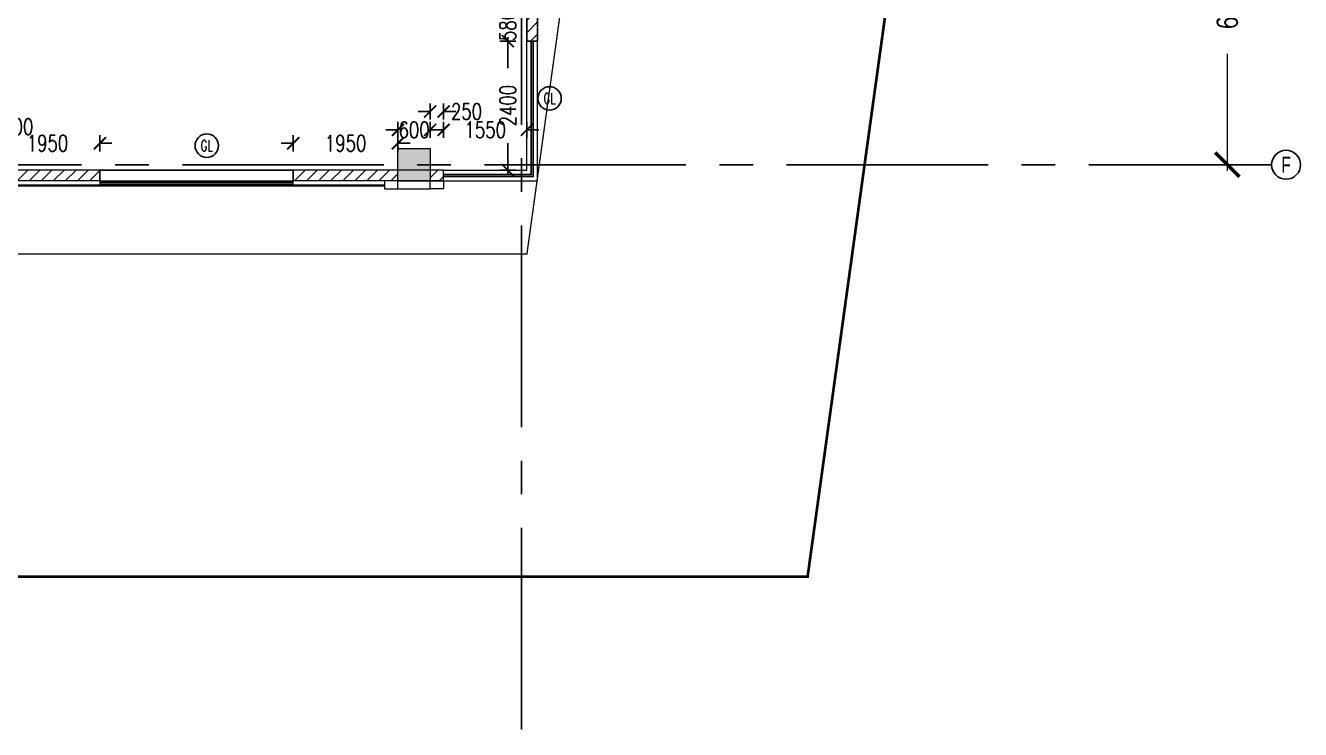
# Model space of a CAD drawing. Header units: millimetres. Extents: x -2076597 to 16308595, y -4402071 to 17875273.
# Drawn here: x -2033182 to -2009445, y -4326987 to -4313893 of the extents above; entities that cross this region are included whole.
import ezdxf
from ezdxf.enums import TextEntityAlignment as Align

# ---------------------------------------------------------------- set-up
doc = ezdxf.new("R2010")
doc.units = ezdxf.units.MM
for name, pattern in [('CENTER', [50.8, 31.75, -6.35, 6.35, -6.35]), ('CENTER2', [1.125, 0.75, -0.125, 0.125, -0.125]), ('CONTINULUS', [0]), ('DASHDOT', [1, 0.5, -0.25, 0, -0.25]), ('DASHED', [19.05, 12.7, -6.35])]:
    doc.linetypes.add(name, pattern=pattern)
for name, color, linetype, lineweight in [('A- GLAZING', 5, 'Continuous', 9), ('A- LIGHT LINE', 8, 'Continuous', 9), ('A-BOUNDARY LINES', 4, 'Continuous', 25), ('A-COL HATCH', 252, 'Continuous', 9), ('A-DETL-GENF', 92, 'Continuous', 9), ('A-ELE 06', 11, 'Continuous', 9), ('A-ELE 07', 8, 'Continuous', 9), ('S-COL HATCH', 251, 'Continuous', 9), ('S-COLS', 7, 'Continuous', 9)]:
    doc.layers.add(name, color=color, linetype=linetype, lineweight=lineweight)
for name, color, linetype in [('A-DIMS', 4, 'Continuous'), ('A-GRIDTXT', 1, 'Continuous'), ('A-PARAPET WALL', 4, 'Continuous'), ('A-PODIUM LYT ARCH', 85, 'Continuous'), ('A-REV CLOUD', 2, 'DASHED'), ('A-SCHED', 1, 'Continuous'), ('A-SETBACK', 3, 'Continuous'), ('A-SITE BOUNDARY', 7, 'CENTER'), ('A-SLABS', 1, 'Continuous'), ('A-WALL', 2, 'Continuous'), ('A-WALL HATCH', 8, 'Continuous'), ('S-GRID', 252, 'CENTER2'), ('TABULAR', 7, 'Continuous')]:
    doc.layers.add(name, color=color, linetype=linetype)
doc.styles.add('ARIAL-GRID', font='arial.ttf', dxfattribs={"width": 0.7, "height": 15})
doc.styles.add('ROMANS', font='romans.shx', dxfattribs={"width": 0.75})
doc.dimstyles.new('DIMB-200', dxfattribs={"dimscale": 150, "dimtxt": 2.5, "dimasz": 3, "dimexe": 1.5, "dimexo": 0, "dimgap": 3, "dimtad": 0, "dimtoh": 1, "dimdec": 0, "dimzin": 0, "dimdsep": 46, "dimtxsty": 'ROMANS', "dimblk": 'ARCHTICK', "dimcen": 3, "dimdle": 0.75, "dimclrd": 8, "dimclre": 8, "dimclrt": 4, "dimazin": 0, "dimtfac": 1, "dimtdec": 0, "dimtix": 1, "dimtofl": 0, "dimtmove": 2, "dimatfit": 3, "dimldrblk": 'DOT', "dimfxl": 0, "dimtolj": 1, "dimtzin": 0, "dimarcsym": 0})
doc.dimstyles.new('DIMM-100', dxfattribs={"dimscale": 150, "dimtxt": 2, "dimasz": 1.5, "dimexe": 1, "dimexo": 0, "dimgap": 2, "dimtad": 0, "dimtoh": 1, "dimdec": 0, "dimzin": 0, "dimdsep": 46, "dimtxsty": 'ROMANS', "dimblk": 'ARCHTICK', "dimcen": 1.5, "dimdle": 0.5, "dimclrd": 8, "dimclre": 8, "dimclrt": 256, "dimazin": 0, "dimtfac": 1, "dimtdec": 0, "dimtix": 1, "dimtofl": 0, "dimtmove": 2, "dimatfit": 3, "dimldrblk": 'DOT', "dimfxl": 0, "dimtolj": 1, "dimtzin": 0, "dimarcsym": 0})
pattern_1 = [(45, (1802100.65, 14255482.13), (-112.2532015, 112.2532015), [])]

# ---------------------------------------------------------------- blocks, each defined once
blk = doc.blocks.new('2nd & 3rd feature')
for points in [[(637863, -1145504), (637613, -1145504), (637613, -1145654), (637863, -1145654)], [(638463, -1145504), (638713, -1145504), (638713, -1145654), (638463, -1145654)]]:
    blk.add_lwpolyline(points, close=True)
at = {"layer": 'A-ELE 07'}
blk.add_line((637863, -1145654), (638463, -1145654), dxfattribs=at)
at = {"layer": 'TABULAR'}
blk.add_line((638463, -1145504), (637863, -1145504), dxfattribs=at)
blk = doc.blocks.new('_ArchTick')
at = {"color": 0, "linetype": 'ByBlock', "const_width": 0.15}
blk.add_lwpolyline([(-0.5, -0.5), (0.5, 0.5)], dxfattribs=at)
blk = doc.blocks.new('*D46')
at = {"layer": 'A-BOUNDARY LINES', "color": 8, "lineweight": -2, "transparency": 16777216}
for p, q in [((-3708554, -18661234), (-3707650, -18661234)), ((-3707875, -18661121), (-3707875, -18663295)), ((-3707875, -18667347), (-3707875, -18665173)), ((-3707052, -18667234), (-3708100, -18667234))]:
    blk.add_line(p, q, dxfattribs=at)
at = {"layer": 'Defpoints', "color": 0, "transparency": 16777216}
for p in [(-3708554, -18661234), (-3707875, -18667234), (-3707052, -18667234)]:
    blk.add_point(p, dxfattribs=at)
at = {"layer": 'A-BOUNDARY LINES', "color": 8, "lineweight": -2, "transparency": 16777216, "xscale": 450, "yscale": 450, "zscale": 450}
for p, rotation in [((-3707875, -18661234), 90), ((-3707875, -18667234), 270)]:
    blk.add_blockref('_ArchTick', p, dxfattribs=dict(at, rotation=rotation))
at = {"layer": 'A-BOUNDARY LINES', "color": 4, "transparency": 16777216, "insert": (-3707875, -18664234), "char_height": 375, "attachment_point": 5, "rotation": 90, "style": 'ROMANS'}
blk.add_mtext('\\A1;6000', dxfattribs=at)
blk = doc.blocks.new('_Dot')
at = {"color": 0, "linetype": 'ByBlock', "lineweight": -2}
blk.add_line((-0.5, 0), (-1, 0), dxfattribs=at)
at = {"color": 0, "linetype": 'ByBlock', "const_width": 0.5}
blk.add_lwpolyline([(-0.25, 0, 1), (0.25, 0, 1)], format="xyb", close=True, dxfattribs=at)
blk = doc.blocks.new('GRNO')
at = {"layer": 'A-GRIDTXT', "color": 8}
blk.add_circle((0, 0), 450, dxfattribs=at)
at = {"layer": 'A-GRIDTXT', "style": 'ARIAL-GRID', "width": 0.7}
blk.add_attdef('01', text='', height=350, dxfattribs=at).set_placement((0, 0), align=Align.MIDDLE_CENTER)
blk = doc.blocks.new('*D628')
at = {"layer": 'A-DIMS', "color": 8, "lineweight": -2, "transparency": 16777216}
for p, q in [((-2024053, -4314183), (-2024353, -4314183)), ((-2024053, -4316583), (-2024353, -4316583))]:
    blk.add_line(p, q, dxfattribs=at)
at = {"layer": 'A-DIMS', "color": 8, "linetype": 'CONTINULUS', "lineweight": -2, "transparency": 16777216}
for p, q in [((-2024203, -4314108), (-2024203, -4314686)), ((-2024203, -4316658), (-2024203, -4316079))]:
    blk.add_line(p, q, dxfattribs=at)
at = {"layer": 'Defpoints', "color": 0, "transparency": 16777216}
for p in [(-2023848, -4314183), (-2024203, -4316583), (-2023848, -4316583)]:
    blk.add_point(p, dxfattribs=at)
at = {"layer": 'A-DIMS', "color": 8, "lineweight": -2, "transparency": 16777216, "xscale": 225, "yscale": 225, "zscale": 225}
for p, rotation in [((-2024203, -4314183), 90), ((-2024203, -4316583), 270)]:
    blk.add_blockref('_ArchTick', p, dxfattribs=dict(at, rotation=rotation))
at = {"layer": 'A-DIMS', "transparency": 16777216, "insert": (-2024203, -4315383), "char_height": 300, "attachment_point": 5, "rotation": 90, "style": 'ROMANS'}
blk.add_mtext('\\A1;2400', dxfattribs=at)
blk = doc.blocks.new('*D629')
at = {"layer": 'A-DIMS', "color": 8, "linetype": 'CONTINULUS', "lineweight": -2, "transparency": 16777216}
for p, q in [((-2025398, -4315832), (-2025623, -4315832)), ((-2023848, -4315832), (-2023623, -4315832))]:
    blk.add_line(p, q, dxfattribs=at)
at = {"layer": 'A-DIMS', "color": 8, "lineweight": -2, "transparency": 16777216}
for p, q in [((-2025398, -4315982), (-2025398, -4315682)), ((-2023848, -4315982), (-2023848, -4315682))]:
    blk.add_line(p, q, dxfattribs=at)
at = {"layer": 'Defpoints', "color": 0, "transparency": 16777216}
for p in [(-2025398, -4315832), (-2025398, -4316583), (-2023848, -4316583)]:
    blk.add_point(p, dxfattribs=at)
at = {"layer": 'A-DIMS', "color": 8, "lineweight": -2, "transparency": 16777216, "xscale": 225, "yscale": 225, "zscale": 225}
blk.add_blockref('_ArchTick', (-2025398, -4315832), dxfattribs=at)
at = {"layer": 'A-DIMS', "color": 8, "lineweight": -2, "transparency": 16777216, "xscale": 225, "yscale": 225, "zscale": 225, "rotation": 180}
blk.add_blockref('_ArchTick', (-2023848, -4315832), dxfattribs=at)
at = {"layer": 'A-DIMS', "transparency": 16777216, "insert": (-2024623, -4315832), "char_height": 300, "attachment_point": 5, "style": 'ROMANS'}
blk.add_mtext('\\A1;1550', dxfattribs=at)
blk = doc.blocks.new('*D630')
at = {"layer": 'A-DIMS', "color": 8, "lineweight": -2, "transparency": 16777216}
for p, q in [((-2025648, -4315642), (-2025648, -4315342)), ((-2025398, -4315642), (-2025398, -4315342))]:
    blk.add_line(p, q, dxfattribs=at)
at = {"layer": 'A-DIMS', "color": 8, "linetype": 'CONTINULUS', "lineweight": -2, "transparency": 16777216}
for p, q in [((-2025648, -4315492), (-2025873, -4315492)), ((-2025398, -4315492), (-2025173, -4315492))]:
    blk.add_line(p, q, dxfattribs=at)
at = {"layer": 'Defpoints', "color": 0, "transparency": 16777216}
for p in [(-2025648, -4315492), (-2025648, -4316583), (-2025398, -4316583)]:
    blk.add_point(p, dxfattribs=at)
at = {"layer": 'A-DIMS', "color": 8, "lineweight": -2, "transparency": 16777216, "xscale": 225, "yscale": 225, "zscale": 225}
blk.add_blockref('_ArchTick', (-2025648, -4315492), dxfattribs=at)
at = {"layer": 'A-DIMS', "color": 8, "lineweight": -2, "transparency": 16777216, "xscale": 225, "yscale": 225, "zscale": 225, "rotation": 180}
blk.add_blockref('_ArchTick', (-2025398, -4315492), dxfattribs=at)
at = {"layer": 'A-DIMS', "transparency": 16777216, "insert": (-2024972, -4315490), "char_height": 300, "attachment_point": 5, "style": 'ROMANS'}
blk.add_mtext('\\A1;250', dxfattribs=at)
blk = doc.blocks.new('*D209')
at = {"layer": 'A-DIMS', "color": 8, "linetype": 'CONTINULUS', "lineweight": -2, "transparency": 16777216}
for p, q in [((-2026248, -4315832), (-2026473, -4315832)), ((-2025648, -4315832), (-2025423, -4315832))]:
    blk.add_line(p, q, dxfattribs=at)
at = {"layer": 'A-DIMS', "color": 8, "lineweight": -2, "transparency": 16777216}
for p, q in [((-2026248, -4315982), (-2026248, -4315682)), ((-2025648, -4315982), (-2025648, -4315682))]:
    blk.add_line(p, q, dxfattribs=at)
at = {"layer": 'Defpoints', "color": 0, "transparency": 16777216}
for p in [(-2026248, -4315832), (-2026248, -4316183), (-2025648, -4316183)]:
    blk.add_point(p, dxfattribs=at)
at = {"layer": 'A-DIMS', "color": 8, "lineweight": -2, "transparency": 16777216, "xscale": 225, "yscale": 225, "zscale": 225}
blk.add_blockref('_ArchTick', (-2026248, -4315832), dxfattribs=at)
at = {"layer": 'A-DIMS', "color": 8, "lineweight": -2, "transparency": 16777216, "xscale": 225, "yscale": 225, "zscale": 225, "rotation": 180}
blk.add_blockref('_ArchTick', (-2025648, -4315832), dxfattribs=at)
at = {"layer": 'A-DIMS', "transparency": 16777216, "insert": (-2025948, -4315832), "char_height": 300, "attachment_point": 5, "style": 'ROMANS'}
blk.add_mtext('\\A1;600', dxfattribs=at)
blk = doc.blocks.new('*D210')
at = {"layer": 'A-DIMS', "color": 8, "linetype": 'CONTINULUS', "lineweight": -2, "transparency": 16777216}
for p, q in [((-2028198, -4316083), (-2028423, -4316083)), ((-2026248, -4316083), (-2026023, -4316083))]:
    blk.add_line(p, q, dxfattribs=at)
at = {"layer": 'A-DIMS', "color": 8, "lineweight": -2, "transparency": 16777216}
for p, q in [((-2028198, -4316233), (-2028198, -4315933)), ((-2026248, -4316233), (-2026248, -4315933))]:
    blk.add_line(p, q, dxfattribs=at)
at = {"layer": 'Defpoints', "color": 0, "transparency": 16777216}
for p in [(-2028198, -4316083), (-2028198, -4316583), (-2026248, -4316583)]:
    blk.add_point(p, dxfattribs=at)
at = {"layer": 'A-DIMS', "color": 8, "lineweight": -2, "transparency": 16777216, "xscale": 225, "yscale": 225, "zscale": 225}
blk.add_blockref('_ArchTick', (-2028198, -4316083), dxfattribs=at)
at = {"layer": 'A-DIMS', "color": 8, "lineweight": -2, "transparency": 16777216, "xscale": 225, "yscale": 225, "zscale": 225, "rotation": 180}
blk.add_blockref('_ArchTick', (-2026248, -4316083), dxfattribs=at)
at = {"layer": 'A-DIMS', "transparency": 16777216, "insert": (-2027223, -4316083), "char_height": 300, "attachment_point": 5, "style": 'ROMANS'}
blk.add_mtext('\\A1;1950', dxfattribs=at)
blk = doc.blocks.new('*D211')
at = {"layer": 'A-DIMS', "color": 8, "linetype": 'CONTINULUS', "lineweight": -2, "transparency": 16777216}
for p, q in [((-2033748, -4316083), (-2033973, -4316083)), ((-2031798, -4316083), (-2031573, -4316083))]:
    blk.add_line(p, q, dxfattribs=at)
at = {"layer": 'A-DIMS', "color": 8, "lineweight": -2, "transparency": 16777216}
for p, q in [((-2033748, -4316233), (-2033748, -4315933)), ((-2031798, -4316233), (-2031798, -4315933))]:
    blk.add_line(p, q, dxfattribs=at)
at = {"layer": 'Defpoints', "color": 0, "transparency": 16777216}
for p in [(-2033748, -4316083), (-2033748, -4316583), (-2031798, -4316583)]:
    blk.add_point(p, dxfattribs=at)
at = {"layer": 'A-DIMS', "color": 8, "lineweight": -2, "transparency": 16777216, "xscale": 225, "yscale": 225, "zscale": 225}
blk.add_blockref('_ArchTick', (-2033748, -4316083), dxfattribs=at)
at = {"layer": 'A-DIMS', "color": 8, "lineweight": -2, "transparency": 16777216, "xscale": 225, "yscale": 225, "zscale": 225, "rotation": 180}
blk.add_blockref('_ArchTick', (-2031798, -4316083), dxfattribs=at)
at = {"layer": 'A-DIMS', "transparency": 16777216, "insert": (-2032773, -4316083), "char_height": 300, "attachment_point": 5, "style": 'ROMANS'}
blk.add_mtext('\\A1;1950', dxfattribs=at)
blk = doc.blocks.new('*D631')
at = {"layer": 'A-DIMS', "color": 8, "lineweight": -2, "transparency": 16777216}
for p, q in [((-2034148, -4315924), (-2034148, -4315624)), ((-2033748, -4315924), (-2033748, -4315624))]:
    blk.add_line(p, q, dxfattribs=at)
at = {"layer": 'A-DIMS', "color": 8, "linetype": 'CONTINULUS', "lineweight": -2, "transparency": 16777216}
for p, q in [((-2034148, -4315774), (-2034373, -4315774)), ((-2033748, -4315774), (-2033523, -4315774))]:
    blk.add_line(p, q, dxfattribs=at)
at = {"layer": 'Defpoints', "color": 0, "transparency": 16777216}
for p in [(-2034148, -4315774), (-2034148, -4316183), (-2033748, -4316183)]:
    blk.add_point(p, dxfattribs=at)
at = {"layer": 'A-DIMS', "color": 8, "lineweight": -2, "transparency": 16777216, "xscale": 225, "yscale": 225, "zscale": 225}
blk.add_blockref('_ArchTick', (-2034148, -4315774), dxfattribs=at)
at = {"layer": 'A-DIMS', "color": 8, "lineweight": -2, "transparency": 16777216, "xscale": 225, "yscale": 225, "zscale": 225, "rotation": 180}
blk.add_blockref('_ArchTick', (-2033748, -4315774), dxfattribs=at)
at = {"layer": 'A-DIMS', "transparency": 16777216, "insert": (-2033325, -4315774), "char_height": 300, "attachment_point": 5, "style": 'ROMANS'}
blk.add_mtext('\\A1;400', dxfattribs=at)
blk = doc.blocks.new('SOP')
at = {"layer": 'A-SCHED', "color": 8}
blk.add_circle((0, 0), 218, dxfattribs=at)
at = {"layer": 'A-SCHED', "style": 'ROMANS', "width": 0.7}
blk.add_attdef('D2', text='', height=200, dxfattribs=at).set_placement((0, 0), align=Align.MIDDLE_CENTER)
blk = doc.blocks.new('Family - ___-240295-0_ ground floor')
at = {"layer": 'A-SETBACK', "linetype": 'DASHDOT', "lineweight": -2, "ltscale": 2000, "const_width": 25}
blk.add_lwpolyline([(76480, 233663), (47866, 236124), (29166, 193452), (70915, 193452)], close=True, dxfattribs=at)
at = {"layer": 'A-SITE BOUNDARY', "ltscale": 100, "const_width": 50}
blk.add_lwpolyline([(83289, 239099), (44096, 242471), (19986, 187452), (76141, 187452)], close=True, dxfattribs=at)
blk = doc.blocks.new('*D133')
at = {"layer": 'A-DIMS', "color": 8, "linetype": 'CONTINULUS', "lineweight": -2, "transparency": 16777216}
for p, q in [((-2024203, -4313603), (-2024203, -4313378)), ((-2024203, -4314183), (-2024203, -4314408))]:
    blk.add_line(p, q, dxfattribs=at)
at = {"layer": 'A-DIMS', "color": 8, "lineweight": -2, "transparency": 16777216}
for p, q in [((-2024053, -4313603), (-2024353, -4313603)), ((-2024053, -4314183), (-2024353, -4314183))]:
    blk.add_line(p, q, dxfattribs=at)
at = {"layer": 'Defpoints', "color": 0, "transparency": 16777216}
for p in [(-2024203, -4313603), (-2023848, -4313603), (-2023848, -4314183)]:
    blk.add_point(p, dxfattribs=at)
at = {"layer": 'A-DIMS', "color": 8, "lineweight": -2, "transparency": 16777216, "xscale": 225, "yscale": 225, "zscale": 225}
for p, rotation in [((-2024203, -4313603), 270), ((-2024203, -4314183), 90)]:
    blk.add_blockref('_ArchTick', p, dxfattribs=dict(at, rotation=rotation))
at = {"layer": 'A-DIMS', "transparency": 16777216, "insert": (-2024203, -4313893), "char_height": 300, "attachment_point": 5, "rotation": 90, "style": 'ROMANS'}
blk.add_mtext('\\A1;580', dxfattribs=at)
blk = doc.blocks.new('2ND & 3RD FLOOR COLUMN')
at = {"layer": 'A-COL HATCH'}
blk.add_hatch(color=256, dxfattribs=at).paths.add_polyline_path([(-3722716, -18667534), (-3723316, -18667534), (-3723316, -18666934), (-3722716, -18666934)])
at = {"layer": 'S-COL HATCH'}
blk.add_hatch(color=256, dxfattribs=at).paths.add_polyline_path([(-3722716, -18667534), (-3723316, -18667534), (-3723316, -18666934), (-3722716, -18666934)])
at = {"layer": 'S-COLS'}
blk.add_lwpolyline([(-3722716, -18667534), (-3723316, -18667534), (-3723316, -18666934), (-3722716, -18666934)], close=True, dxfattribs=at)
blk.add_lwpolyline([(-3722716, -18667534), (-3723316, -18667534), (-3723316, -18666934), (-3722716, -18666934)], close=True, dxfattribs=at)
at = {"layer": 'S-GRID', "ltscale": 5000}
for p, q in [((-3721016, -18677738.7), (-3721016, -18616910.1)), ((-3772330.8, -18667234), (-3707051.5, -18667234))]:
    blk.add_line(p, q, dxfattribs=at)
at = {"layer": 'A-PODIUM LYT ARCH'}
ref = blk.add_blockref('GRNO', (-3706782.5, -18667234.1), dxfattribs=dict(at, xscale=0.5979073243647236, yscale=0.5979073243647236, zscale=0.5979073243647236))
ref.add_attrib('01', 'F', dxfattribs={"layer": 'A-GRIDTXT', "height": 299, "style": 'ARIAL-GRID', "width": 0.7}).set_placement((-3706782.5, -18667234.1), align=Align.MIDDLE_CENTER)
at = {"layer": 'A-BOUNDARY LINES'}
dim = blk.add_linear_dim(base=(-3707874.7, -18667234), p1=(-3708554.2, -18661234), p2=(-3707051.5, -18667234), angle=90, dimstyle='DIMB-200', dxfattribs=at)
dim.commit()
dim.dimension.update_dxf_attribs({"geometry": '*D46', "text_midpoint": (-3707874.7, -18664234)})

msp = doc.modelspace()

# ---------------------------------------------------------------- hatches: boundary and pattern name
at = {"layer": 'A-WALL HATCH'}
h = msp.add_hatch(dxfattribs=at)
h.set_pattern_fill('ANSI31', color=256, scale=50)
h.set_pattern_definition(pattern_1)
h.paths.add_polyline_path([(-2042447.9, -4316582.5), (-2044397.9, -4316582.5), (-2044397.9, -4316782.5), (-2042447.9, -4316782.5)])
h.paths.add_polyline_path([(-2039897.9, -4316582.5), (-2041847.9, -4316582.5), (-2041847.9, -4316782.5), (-2039897.9, -4316782.5)])
h.paths.add_polyline_path([(-2034347.9, -4316582.5), (-2036297.9, -4316582.5), (-2036297.9, -4316782.5), (-2034347.9, -4316782.5)])
h.paths.add_polyline_path([(-2031797.9, -4316582.5), (-2033747.9, -4316582.5), (-2033747.9, -4316782.5), (-2031797.9, -4316782.5)])
h.paths.add_polyline_path([(-2026247.9, -4316582.5), (-2028197.9, -4316582.5), (-2028197.9, -4316782.5), (-2026247.9, -4316782.5)])
h.paths.add_polyline_path([(-2025397.9, -4316582.5), (-2025647.9, -4316582.5), (-2025647.9, -4316782.5), (-2025397.9, -4316782.5)])
h.paths.add_polyline_path([(-2023647.9, -4308462.5), (-2023947.9, -4308462.5), (-2023947.9, -4308662.5), (-2023847.9, -4308662.5), (-2023847.9, -4310182.5), (-2023647.9, -4310182.5)])
h.paths.add_polyline_path([(-2023647.9, -4305282.5), (-2023847.9, -4305282.5), (-2023847.9, -4305862.5), (-2023647.9, -4305862.5)])
h = msp.add_hatch(dxfattribs=at)
h.set_pattern_fill('ANSI31', color=256, scale=50)
h.set_pattern_definition(pattern_1)
h.paths.add_polyline_path([(-2023647.9, -4314182.5), (-2023847.9, -4314182.5), (-2023847.9, -4313602.5), (-2023647.9, -4313602.5)])

# ---------------------------------------------------------------- linework, layer by layer
at = {"layer": 'A- GLAZING'}
for p, q in [((-2031797.9, -4316782.5), (-2028197.9, -4316782.6)), ((-2028197.9, -4316882.6), (-2031797.9, -4316882.5))]:
    msp.add_line(p, q, dxfattribs=at)
for points in [[(-2025397.9, -4316782.5), (-2023647.9, -4316782.5), (-2023647.9, -4314182.5)], [(-2025397.9, -4316582.5), (-2023847.9, -4316582.5), (-2023847.9, -4314182.5)]]:
    msp.add_lwpolyline(points, dxfattribs=at)
at = {"layer": 'A-PARAPET WALL'}
for p, q in [((-2031797.9, -4316812.5), (-2028197.9, -4316812.6)), ((-2031797.9, -4316852.5), (-2028197.9, -4316852.6))]:
    msp.add_line(p, q, dxfattribs=at)
for points in [[(-2025397.9, -4316702.5), (-2023727.9, -4316702.5), (-2023727.9, -4314182.5)], [(-2025397.9, -4316662.5), (-2023767.9, -4316662.5), (-2023767.9, -4314182.5)]]:
    msp.add_lwpolyline(points, dxfattribs=at)
at = {"layer": 'A-REV CLOUD'}
msp.add_lwpolyline([(-2023647.9, -4314182.5), (-2023847.9, -4314182.5), (-2023847.9, -4313602.5), (-2023647.9, -4313602.5)], close=True, dxfattribs=at)
at = {"layer": 'A-SLABS'}
msp.add_line((-2028197.9, -4316582.6), (-2031797.9, -4316582.5), dxfattribs=at)
at = {"layer": 'A-WALL', "lineweight": 18}
for p, q in [((-2031797.9, -4316582.5), (-2036297.9, -4316582.5)), ((-2025397.9, -4316582.5), (-2028197.9, -4316582.5)), ((-2025397.9, -4316782.7), (-2025397.9, -4316582.5)), ((-2031797.9, -4316782.5), (-2036297.9, -4316782.5)), ((-2025397.9, -4316782.5), (-2028197.9, -4316782.5)), ((-2031797.9, -4316862.5), (-2033497.9, -4316862.5)), ((-2026497.9, -4316862.5), (-2028197.9, -4316862.5))]:
    msp.add_line(p, q, dxfattribs=at)
at = {"layer": 'A-WALL'}
for p, q in [((-2031797.9, -4316582.5), (-2031797.9, -4316782.5)), ((-2028197.9, -4316582.5), (-2028197.9, -4316782.5))]:
    msp.add_line(p, q, dxfattribs=at)
at = {"layer": 'A-WALL', "lineweight": 18}
for points in [[(-2031797.9, -4316782.5), (-2031797.9, -4316882.5), (-2033497.9, -4316882.5), (-2033497.9, -4316782.5)], [(-2026497.9, -4316782.5), (-2026497.9, -4316882.5), (-2028197.9, -4316882.5), (-2028197.9, -4316782.5)]]:
    msp.add_lwpolyline(points, dxfattribs=at)

# ---------------------------------------------------------------- block references
at = {"layer": 'A- LIGHT LINE'}
msp.add_blockref('2ND & 3RD FLOOR COLUMN', (1697068.2, 14350751.5), dxfattribs=at)
at = {"layer": 'A-DETL-GENF', "color": 8}
msp.add_blockref('Family - ___-240295-0_ ground floor', (-2094762.5, -4511594.9), dxfattribs=at)
at = {"layer": 'A-ELE 06'}
msp.add_blockref('2nd & 3rd feature', (-2664110.6, -3171278.6), dxfattribs=at)
at = {"layer": 'A-SCHED'}
for p in [(-2023426, -4315248), (-2029807.1, -4316127)]:
    msp.add_blockref('SOP', p, dxfattribs=at).add_auto_attribs({'D2': 'GL'})

# ---------------------------------------------------------------- dimensions: what is measured, and where the dimension line sits
at = {"layer": 'A-DIMS'}
for p1, p2, distance, picture, middle in [((-2023847.9, -4314182.5), (-2023847.9, -4313602.5), 355.5, '*D133', (-2024203.4, -4313892.5)), ((-2023847.9, -4314182.5), (-2023847.9, -4316582.5), -355.5, '*D628', (-2024203.4, -4315382.5)), ((-2025647.9, -4316182.5), (-2026247.9, -4316182.5), -350.7, '*D209', (-2025947.9, -4315831.9)), ((-2023847.9, -4316582.5), (-2025397.9, -4316582.5), -750.7, '*D629', (-2024622.9, -4315831.9)), ((-2031797.9, -4316582.5), (-2033747.9, -4316582.5), -499.6, '*D211', (-2032772.9, -4316082.9)), ((-2026247.9, -4316582.5), (-2028197.9, -4316582.5), -499.6, '*D210', (-2027222.9, -4316082.9))]:
    dim = msp.add_aligned_dim(p1=p1, p2=p2, distance=distance, dimstyle='DIMM-100', override={"dimfxlon": 1}, dxfattribs=at)
    dim.commit()
    dim.dimension.update_dxf_attribs({"geometry": picture, "text_midpoint": middle})
for base, p1, p2, picture, middle in [((-2025647.9, -4315492.2), (-2025397.9, -4316582.5), (-2025647.9, -4316582.5), '*D630', (-2024972.1, -4315489.7)), ((-2034147.9, -4315774.5), (-2033747.9, -4316182.5), (-2034147.9, -4316182.5), '*D631', (-2033325.4, -4315774.5))]:
    dim = msp.add_linear_dim(base=base, p1=p1, p2=p2, angle=180, dimstyle='DIMM-100', override={"dimfxlon": 1}, dxfattribs=at)
    dim.commit()
    dim.dimension.update_dxf_attribs({"geometry": picture, "text_midpoint": middle, "dimtype": 129})

doc.saveas('drawing.dxf')
